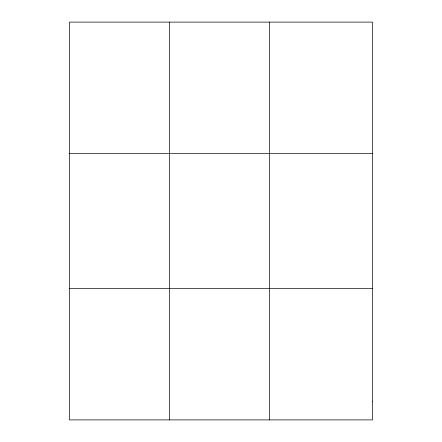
<?xml version="1.0" encoding="UTF-8"?>
<svg xmlns="http://www.w3.org/2000/svg" width="442" height="442" viewBox="0 0 442 442"><rect width="100%" height="100%" fill="white"/><g stroke="black" fill="none" stroke-linecap="round" stroke-linejoin="round"><path stroke-width="0.66" d="M169.49 419.9L169.49 22.1M269.482 419.9L269.482 22.1M69.499 153.374L372.501 153.374M69.499 288.626L372.501 288.626M372.501 401.148L372.501 419.9L69.499 419.9L69.499 22.1L372.501 22.1L372.501 401.148"/></g></svg>
